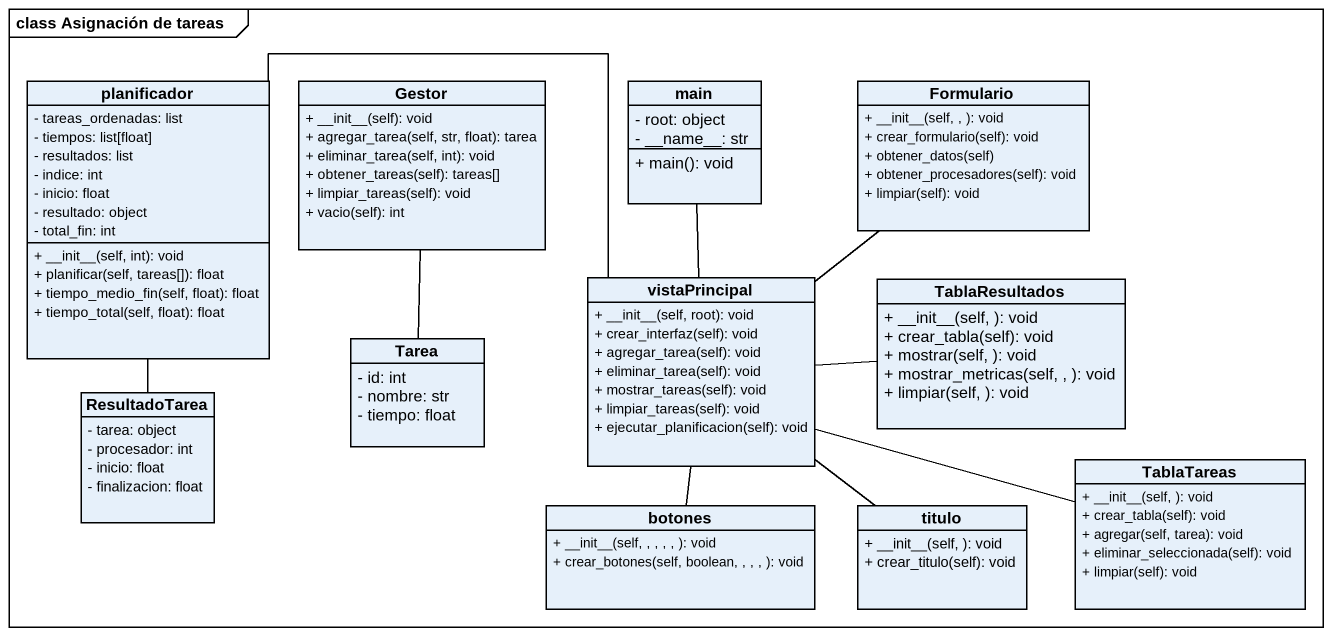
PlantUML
@startuml
mainframe class Asignación de tareas
hide circle
hide empty members
skinparam classAttributeIconSize 0
class planificador {
  - tareas_ordenadas: list
  - tiempos: list[float]
  - resultados: list
  - indice: int
  - inicio: float
  - resultado: object
  - total_fin: int
  + ~__init~__(self, int): void
  + planificar(self, tareas[]): float
  + tiempo_medio_fin(self, float): float
  + tiempo_total(self, float): float
}
class Gestor {
  + ~__init~__(self): void
  + agregar_tarea(self, str, float): tarea
  + eliminar_tarea(self, int): void
  + obtener_tareas(self): tareas[]
  + limpiar_tareas(self): void
  + vacio(self): int
}
class main {
  - root: object
  - ~__name~__: str
  + main(): void
}
class Formulario {
  + ~__init~__(self, , ): void
  + crear_formulario(self): void
  + obtener_datos(self)
  + obtener_procesadores(self): void
  + limpiar(self): void
}
class Tarea {
  - id: int
  - nombre: str
  - tiempo: float
}
class vistaPrincipal {
  + ~__init~__(self, root): void
  + crear_interfaz(self): void
  + agregar_tarea(self): void
  + eliminar_tarea(self): void
  + mostrar_tareas(self): void
  + limpiar_tareas(self): void
  + ejecutar_planificacion(self): void
}
class TablaResultados {
  + ~__init~__(self, ): void
  + crear_tabla(self): void
  + mostrar(self, ): void
  + mostrar_metricas(self, , ): void
  + limpiar(self, ): void
}
class ResultadoTarea {
  - tarea: object
  - procesador: int
  - inicio: float
  - finalizacion: float
}
class TablaTareas {
  + ~__init~__(self, ): void
  + crear_tabla(self): void
  + agregar(self, tarea): void
  + eliminar_seleccionada(self): void
  + limpiar(self): void
}
class botones {
  + ~__init~__(self, , , , , ): void
  + crear_botones(self, boolean, , , , ): void
}
class titulo {
  + ~__init~__(self, ): void
  + crear_titulo(self): void
}
planificador -- ResultadoTarea
main -- vistaPrincipal
Tarea -up- Gestor
vistaPrincipal -left- planificador
vistaPrincipal -up- Formulario
vistaPrincipal -right- TablaResultados
vistaPrincipal -right- TablaTareas
vistaPrincipal -- botones
vistaPrincipal -- titulo
@enduml
